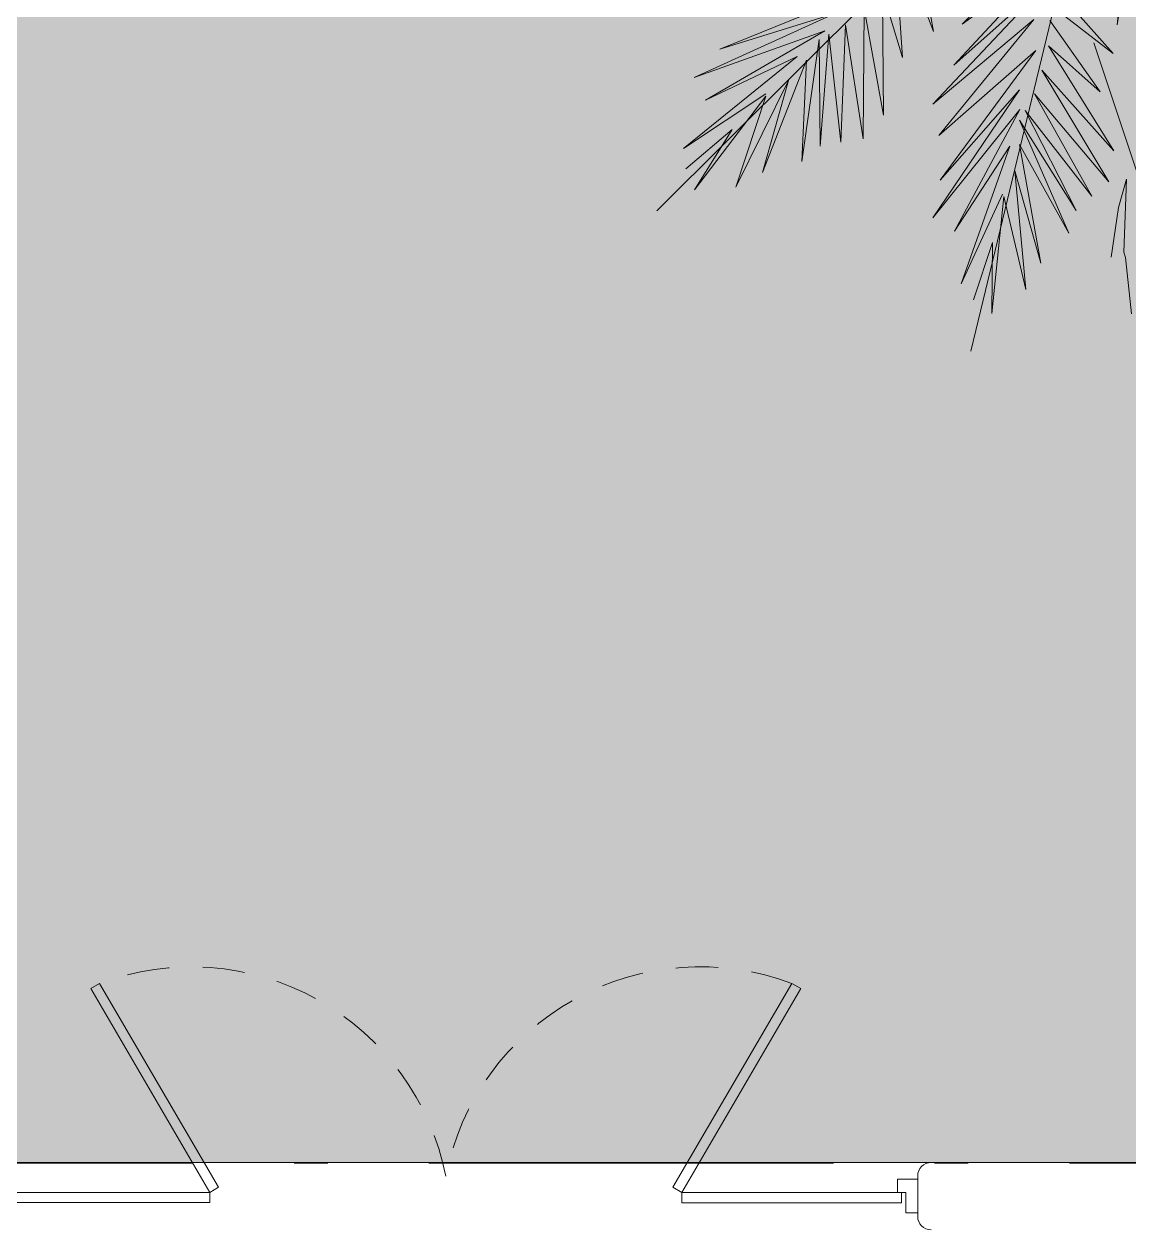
# Model space of a CAD drawing. Header units: metres. Extents: x 8 to 2416, y -346 to 476.
# Drawn here: x 45.751 to 49.028, y 52.754 to 56.33 of the extents above; entities that cross this region are included whole.
import ezdxf

# ---------------------------------------------------------------- set-up
doc = ezdxf.new("R2010")
doc.units = ezdxf.units.M
for name, pattern in [('0', [0]), ('ACAD_ISO10W100', [18, 12, -3, 0, -3]), ('HIDDEN2', [0.1875, 0.125, -0.0625])]:
    doc.linetypes.add(name, pattern=pattern)
doc.layers.get('0').update_dxf_attribs({"color": 250, "linetype": '0', "lineweight": 20})
for name, color, linetype, lineweight in [('A-DOOR', 35, 'Continuous', 5), ('A-WALL', 250, 'Continuous', 20), ('ARBOLES', 86, 'Continuous', 0), ('baños', 140, 'Continuous', 0), ('piso', 253, 'Continuous', 0)]:
    doc.layers.add(name, color=color, linetype=linetype, lineweight=lineweight)
doc.layers.add('grama', color=7, linetype='Continuous', lineweight=0, true_color=0x698c45)
doc.layers.add('SOLAR', color=7, linetype='ACAD_ISO10W100', lineweight=9, true_color=0xff1414)

# ---------------------------------------------------------------- blocks, each defined once
blk = doc.blocks.new('A2')
at = {"layer": 'ARBOLES', "color": 87, "true_color": 0x4f6a34, "extrusion": (-5.08599e-09, -1.37735e-08, 1)}
for p, q in [((563.23, -210.17, 0), (646.2, -127.56, 0)), ((637.74, -243.42, 0), (665.32, -129.63, 0)), ((635.67, -165.89, 0), (660.16, -141.7, 0)), ((628.89, -167.63, 0), (625.45, -148.09, 0)), ((622.56, -150.81, 0), (628.89, -167.63, 0)), ((633.75, -175.6, 0), (657.5, -149.95, 0)), ((657.5, -149.95, 0), (635.67, -165.89, 0)), ((621.52, -173.78, 0), (620.18, -153.11, 0)), ((628.73, -184.82, 0), (656.87, -154.98, 0)), ((656.87, -154.98, 0), (633.75, -175.6, 0)), ((672.51, -166.05, 0), (674.23, -154.91, 0)), ((673.44, -155.96, 0), (672.51, -166.05, 0)), ((578.2, -171.81, 0), (613.66, -157.4, 0)), ((617.04, -187.42, 0), (616.76, -158.07, 0)), ((616.76, -158.07, 0), (621.52, -173.78, 0)), ((671.5, -172.84, 0), (658.36, -157.98, 0)), ((612.19, -193.06, 0), (612.46, -162.16, 0)), ((612.46, -162.16, 0), (617.04, -187.42, 0)), ((657.31, -161.8, 0), (671.5, -172.84, 0)), ((572.12, -178.5, 0), (605.49, -163.35, 0)), ((605.49, -163.35, 0), (578.2, -171.81, 0)), ((652.73, -164.76, 0), (628.73, -184.82, 0)), ((630.15, -192.28, 0), (652.73, -164.76, 0)), ((668.43, -181.94, 0), (656.49, -165.01, 0)), ((603.08, -167.41, 0), (572.12, -178.5, 0)), ((574.82, -183.87, 0), (603.08, -167.41, 0)), ((601.98, -194.77, 0), (604.05, -168.23, 0)), ((604.05, -168.23, 0), (606.9, -193.86, 0)), ((606.9, -193.86, 0), (608.05, -166.02, 0)), ((608.05, -166.02, 0), (612.19, -193.06, 0)), ((597.66, -198.46, 0), (601.76, -169.5, 0)), ((601.76, -169.5, 0), (601.98, -194.77, 0)), ((671.73, -195.91, 0), (656.16, -171.03, 0)), ((656.16, -171.03, 0), (668.43, -181.94, 0)), ((686.88, -230.17, 0), (666.93, -170.29, 0)), ((569.6, -195.38, 0), (596.58, -173.56, 0)), ((596.58, -173.56, 0), (574.82, -183.87, 0)), ((588.29, -201.05, 0), (598.74, -174.43, 0)), ((598.74, -174.43, 0), (597.66, -198.46, 0)), ((653.17, -172.08, 0), (630.15, -192.28, 0)), ((630.45, -202.89, 0), (653.17, -172.08, 0)), ((670.55, -203.25, 0), (654.63, -176.76, 0)), ((654.63, -176.76, 0), (671.73, -195.91, 0)), ((582, -204.52, 0), (594.51, -179.19, 0)), ((594.51, -179.19, 0), (588.29, -201.05, 0)), ((589.08, -182.38, 0), (569.6, -195.38, 0)), ((572.15, -205.18, 0), (589.07, -182.97, 0)), ((589.07, -182.97, 0), (582, -204.52, 0)), ((628.77, -211.77, 0), (649.31, -181.42, 0)), ((649.31, -181.42, 0), (630.45, -202.89, 0)), ((666.45, -206.7, 0), (652.89, -182.36, 0)), ((652.89, -182.36, 0), (670.55, -203.25, 0)), ((649.38, -186.14, 0), (628.77, -211.77, 0)), ((633.88, -214.94, 0), (649.38, -186.14, 0)), ((660.98, -215.44, 0), (649.34, -188.61, 0)), ((649.34, -188.61, 0), (662.73, -210.04, 0)), ((662.73, -210.04, 0), (650.63, -186.33, 0)), ((650.63, -186.33, 0), (666.45, -206.7, 0)), ((570.16, -200.17, 0), (581.08, -190.86, 0)), ((581.08, -190.86, 0), (572.15, -205.18, 0)), ((654.34, -222.55, 0), (649.34, -194.4, 0)), ((649.34, -194.4, 0), (660.98, -215.44, 0)), ((647.04, -194.78, 0), (633.88, -214.94, 0)), ((635.44, -227.48, 0), (647.04, -194.78, 0)), ((650.79, -228.8, 0), (648.23, -200.66, 0)), ((648.23, -200.66, 0), (654.34, -222.55, 0)), ((674.67, -202.66, 0), (672.82, -209.34, 0)), ((674.09, -219.93, 0), (674.67, -202.66, 0)), ((645.26, -206.22, 0), (635.44, -227.48, 0)), ((642.74, -234.51, 0), (645.56, -206.73, 0)), ((645.56, -206.73, 0), (650.79, -228.8, 0)), ((672.82, -209.34, 0), (671.06, -221.11, 0)), ((638.42, -231.27, 0), (642.87, -217.63, 0)), ((642.87, -217.63, 0), (642.74, -234.51, 0)), ((674.46, -221.24, 0), (674.09, -219.93, 0)), ((675.87, -234.59, 0), (674.46, -221.24, 0))]:
    blk.add_line(p, q, dxfattribs=at)
blk = doc.blocks.new('A$Ca7b09788')
at = {"layer": 'A-DOOR'}
for p, q in [((0, 0.1006), (0.06, 0.1006)), ((0.06, 0.0606), (0.06, 0.1006)), ((2.8, 0.1), (2.74, 0.1)), ((2.74, 0.06), (2.74, 0.1)), ((0.035, 0.0606), (0.035, 0.0006)), ((0.06, 0.0606), (0.035, 0.0606)), ((2.74, 0.06), (2.765, 0.06)), ((2.765, 0.06), (2.765, 0)), ((0.035, 0.0006), (0, 0.0006)), ((2.765, 0), (2.8, 0))]:
    blk.add_line(p, q, dxfattribs=at)
for points in [[(0.3471, 0.6649), (0.7, 0.0604), (0.7261, 0.0757), (0.3732, 0.6802)], [(2.4529, 0.6649), (2.1, 0.0604), (2.0739, 0.0757), (2.4268, 0.6802)], [(0.0446, 0.0606), (0.7, 0.0604), (0.7, 0.0301), (0.0446, 0.0303)], [(2.7524, 0.06), (2.1, 0.0602), (2.1, 0.0299), (2.7524, 0.0297)]]:
    blk.add_lwpolyline(points, close=True, dxfattribs=at)
at = {"layer": 'A-DOOR', "linetype": 'HIDDEN2'}
for centre, start, end in [((0.6447, -0.0402), 11.1544, 110.647), ((2.1553, -0.0402), 69.353, 168.8456)]:
    blk.add_arc(centre, 0.7699, start, end, dxfattribs=at)
blk = doc.blocks.new('PL BASE 1N NASAS 09')
at = {"layer": 'A-WALL'}
for p, q in [((-101.941, -35.2497), (-100.1211, -35.2497)), ((-101.981, -35.2897), (-101.981, -35.4097))]:
    blk.add_line(p, q, dxfattribs=at)
for centre, start, end in [((-101.941, -35.2897), 90, 180), ((-101.941, -35.4097), 180, 270)]:
    blk.add_arc(centre, 0.04, start, end, dxfattribs=at)
at = {"layer": 'piso'}
blk.add_line((-101.941, -35.2497), (-104.821, -35.2497), dxfattribs=at)
at = {"color": 1}
blk.add_blockref('A$Ca7b09788', (-104.781, -35.3991), dxfattribs=at)
blk = doc.blocks.new('PL MUEBLES 1N NASAS 09')
at = {"layer": 'baños'}
blk.add_blockref('PL BASE 1N NASAS 09', (162.2615, 88.2033), dxfattribs=at)

msp = doc.modelspace()

# ---------------------------------------------------------------- hatches: boundary and pattern name
at = {"layer": 'grama', "transparency": 33554495}
h = msp.add_hatch(color=256, dxfattribs=at)
h.dxf.hatch_style = 1
edge = h.paths.add_edge_path()
edge.add_line((80.8091, 57.9566), (21.0607, 57.947))
edge.add_line((21.0607, 57.947), (21.0385, 56.947))
edge.add_line((21.0385, 56.947), (37.3509, 56.9496))
edge.add_arc((37.351, 56.3496), 0.6, 0.0092, 90.0092, ccw=False)
edge.add_line((37.951, 56.3497), (37.9514, 53.9497))
edge.add_arc((37.3514, 53.9496), 0.6, -89.9908, 0.0092, ccw=False)
edge.add_line((37.3515, 53.3496), (36.0515, 53.3494))
edge.add_arc((36.0515, 53.0494), 0.3, 90.0092, 180.0139)
edge.add_line((35.7515, 53.0493), (35.7516, 52.9481))
edge.add_line((35.7516, 52.9481), (52.3266, 52.9536))
edge.add_line((52.3266, 52.9536), (52.3266, 53.2536))
edge.add_line((52.3266, 53.2536), (62.2016, 53.2536))
edge.add_line((62.2016, 53.2536), (62.2016, 47.4481))
edge.add_line((62.2016, 47.4481), (63.2016, 47.4481))
edge.add_line((63.2016, 47.4481), (63.2016, 53.2549))
edge.add_line((63.2016, 53.2549), (70.3634, 53.2549))
edge.add_line((70.3634, 53.2549), (70.3634, 47.7481))
edge.add_line((70.3634, 47.7481), (70.9634, 47.7481))
edge.add_line((70.9634, 47.7481), (70.9634, 38.1618))
edge.add_line((70.9634, 38.1618), (70.3634, 38.1624))
edge.add_line((70.3634, 38.1624), (70.3634, 32.6542))
edge.add_line((70.3634, 32.6542), (63.2016, 32.6549))
edge.add_line((63.2016, 32.6549), (63.2016, 38.459))
edge.add_line((63.2016, 38.459), (62.2016, 38.459))
edge.add_line((62.2016, 38.459), (62.1891, 32.6536))
edge.add_line((62.1891, 32.6536), (52.3266, 32.6536))
edge.add_line((52.3266, 32.6536), (52.3266, 32.9536))
edge.add_line((52.3266, 32.9536), (27.9516, 32.959))
edge.add_line((27.9516, 32.959), (27.9516, 39.359))
edge.add_line((27.9516, 39.359), (26.8226, 39.359))
edge.add_line((26.8226, 39.359), (26.8226, 40.259))
edge.add_line((26.8226, 40.259), (26.4226, 40.259))
edge.add_line((26.4226, 40.259), (26.4226, 45.6481))
edge.add_line((26.4226, 45.6481), (26.8226, 45.6481))
edge.add_line((26.8226, 45.6481), (26.8226, 46.5481))
edge.add_line((26.8226, 46.5481), (27.9516, 46.5481))
edge.add_line((27.9516, 46.5481), (27.9516, 52.9481))
edge.add_line((27.9516, 52.9481), (28.1515, 52.9481))
edge.add_line((28.1515, 52.9481), (28.1515, 53.0481))
edge.add_arc((27.8515, 53.0481), 0.3, 0.0092, 90.0092)
edge.add_line((27.8515, 53.3481), (25.1634, 53.3476))
edge.add_arc((25.1635, 52.5476), 0.8, 90.0092, 198.7971)
edge.add_arc((-3.0236, 42.9535), 28.9752, -26.20209, 18.79711, ccw=False)
edge.add_arc((21.1796, 31.043), 2, 270, 333.7979, ccw=False)
edge.add_line((21.1796, 29.043), (20.4196, 29.043))
edge.add_line((20.4196, 29.043), (20.3955, 27.9576))
edge.add_line((20.3955, 27.9576), (80.305, 27.9575))
edge.add_line((80.305, 27.9575), (80.8091, 57.9566))

# ---------------------------------------------------------------- linework, layer by layer
at = {"layer": 'SOLAR', "ltscale": 0.1}
msp.add_lwpolyline([(65.3869, 32.9575), (27.5082, 32.9576), (27.9516, 52.9481), (65.7229, 52.9542)], close=True, dxfattribs=at)

# ---------------------------------------------------------------- block references
msp.add_blockref('PL MUEBLES 1N NASAS 09', (-11.8789, 0))
at = {"layer": 'ARBOLES', "xscale": 0.0125, "yscale": 0.0125, "zscale": 0.0125}
msp.add_blockref('A2', (40.5873, 58.4026, 0), dxfattribs=at)

doc.saveas('drawing.dxf')
